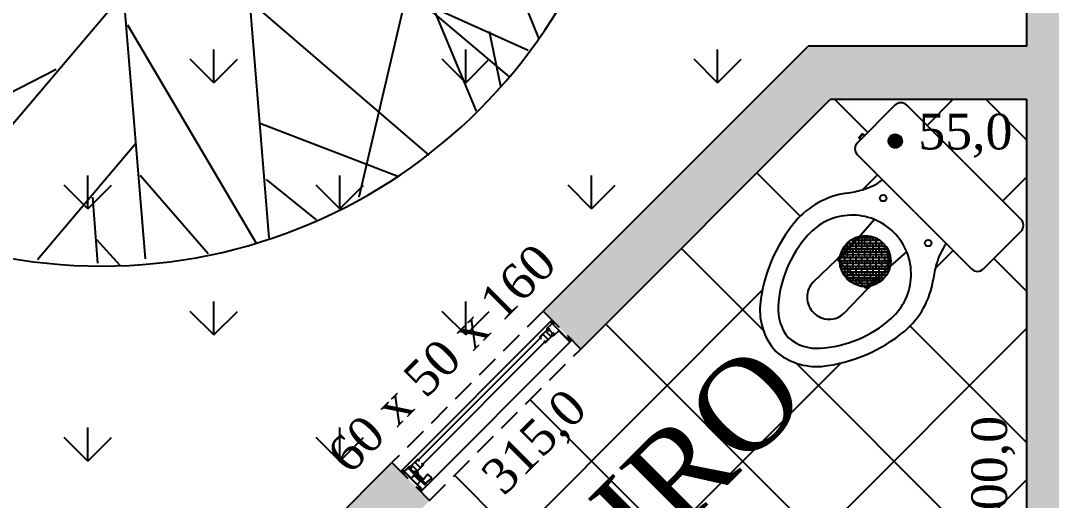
# Model space of a CAD drawing. Header units: millimetres. Extents: x 5728 to 12128, y -948 to 8052.
# Drawn here: x 6415.8 to 6705.2, y 5928.7 to 6063.2 of the extents above; entities that cross this region are included whole.
import ezdxf
from ezdxf.enums import TextEntityAlignment as Align

# ---------------------------------------------------------------- set-up
doc = ezdxf.new("R2010")
doc.units = ezdxf.units.MM
doc.header["$MEASUREMENT"] = 0
doc.linetypes.add('DASHED', pattern=[19.049999999999997, 12.7, -6.35])
for name, color, linetype in [('001 - 0.150 Color', 1, 'Continuous'), ('003 - 0.250 Color', 3, 'Continuous'), ('004 - 0.150 Color', 4, 'Continuous'), ('005 - 0.350 Color', 5, 'Continuous'), ('007 - 0.200', 7, 'Continuous'), ('084 - 0.250 Color', 84, 'Continuous'), ('253 - 0.150 Color', 253, 'Continuous')]:
    doc.layers.add(name, color=color, linetype=linetype)
doc.styles.add('style4', font='romantic.ttf')

# ---------------------------------------------------------------- blocks, each defined once
blk = doc.blocks.new('Árvore Est')
at = {"layer": '084 - 0.250 Color'}
for p, q in [((7725.179079017448, -1584.410950947034), (7732.026778545448, -1567.698569566016)), ((7731.436558465996, -1598.877389028426), (7758.063688890498, -1567.366130104366)), ((7745.763141979011, -1567.502570532427), (7785.454302511315, -1611.637268615106)), ((7714.205833461971, -1569.956956231753), (7712.063272806044, -1641.008827750634)), ((7718.0989492285, -1569.630623287104), (7762.915990120177, -1669.471333452549)), ((7745.203077792255, -1630.703523917114), (7768.528025509992, -1568.337909877087)), ((7786.192929658951, -1572.661861856487), (7798.965061201291, -1692.285108249828)), ((7798.904576199187, -1576.658522969058), (7691.957887203082, -1856.947312815818)), ((7700.907707311751, -1573.942135143069), (7694.761362951015, -1602.398107456645)), ((7800.062390929713, -1590.637183359058), (7795.440506940357, -1575.588301884408)), ((7806.101347477065, -1852.335320114148), (7684.761472415353, -1581.269581371647)), ((7789.906615781008, -1603.672694612154), (7807.165374693402, -1580.664085412476)), ((7819.773149242536, -1650.097470091442), (7811.277692096161, -1582.233176814834)), ((7675.415932954375, -1592.60097133197), (7677.601822798023, -1583.167962157201)), ((7672.501809623157, -1586.657364638847), (7680.211765494168, -1603.489794067388)), ((7658.215987700852, -1595.701037434153), (7698.104485493567, -1610.920849722393)), ((7633.16191589157, -1618.150454949461), (7715.406628923373, -1649.531659138888)), ((7688.475883386948, -1639.859921524786), (7615.501036088156, -1642.212953511921))]:
    blk.add_line(p, q, dxfattribs=at)
blk.add_circle((7745.431409946205, -1716.802450742897), 150, dxfattribs=at)

msp = doc.modelspace()

# ---------------------------------------------------------------- hatches: boundary and pattern name
at = {"layer": '003 - 0.250 Color', "ltscale": 2.5}
h = msp.add_hatch(dxfattribs=at)
h.set_pattern_fill('GRASS', color=256, scale=50, style=0)
h.set_pattern_definition([(90, (0, 0), (-35.35533905, 35.35533905), [9.375, -61.33567814999999]), (45, (0, 0), (-35.35533905932737, 35.35533905932738), [9.375, -40.625]), (135, (0, 0), (-35.35533905932738, -35.35533905932737), [9.375, -40.625])])
h.paths.add_polyline_path([(7193.982162624105, 6626.809037148515), (6098.233044741823, 6089.805306901912), (6098.233044741824, 5196.126246589469), (6298.233046874955, 5196.126246589469), (6298.233046874955, 5266.126246589471), (6298.233046874956, 5416.12624658947), (6298.233046874954, 5541.126246589471), (6298.233046874956, 5691.12624658947), (6298.233046874955, 5761.12624658947), (6403.233045157157, 5761.126246589469), (6403.233045157156, 5822.50449125222), (6520.043923684679, 5939.315369779742), (6562.470330555871, 5981.741776650937), (6636.854802212205, 6056.126248307268), (6698.233046874955, 6056.126248307266), (6698.233046874953, 6161.126246589469), (6768.233046874955, 6161.126246589469), (6918.233046874954, 6161.126246589468), (7043.233046874955, 6161.12624658947), (7193.233046874954, 6161.126246589468), (7263.233046874954, 6161.12624658947), (7263.233046874954, 5846.126246589471), (7363.233046874952, 5846.126246589468), (7363.233046874953, 5788.62624658947), (7363.233046874952, 5688.62624658947), (7363.233046874951, 5571.126246589472), (7363.233046874952, 5421.126246589472), (7363.233046874952, 5346.126246589472), (7113.233046874956, 5346.126246589469), (7113.233046874956, 5289.876246589469), (7788.080059374907, 5289.87624658947), (7788.080059374909, 5414.560016082183), (7392.014794874373, 6222.726030126407)])
h.paths.add_polyline_path([(7365.01774741255, 5543.593183501287), (7365.01774741255, 5442.247029655133), (7380.594670489472, 5442.247029655133), (7380.594670489472, 5543.593183501287)], flags=24)
h.paths.add_polyline_path([(7365.058427885922, 5787.942822007545), (7365.058427885922, 5686.678029108137), (7380.391268122609, 5686.678029108137), (7380.391268122609, 5787.942822007545)], flags=24)
h.paths.add_polyline_path([(6508.695811607099, 5932.669236513038), (6569.898204753882, 5993.87162965982), (6558.883656816168, 6004.886177597535), (6497.681263669385, 5943.683784450752)], flags=24)
h.paths.add_polyline_path([(6802.812980053925, 6162.763018132982), (6896.82185579357, 6162.763018132982), (6896.82185579357, 6178.517456002804), (6802.812980053925, 6178.517456002804)], flags=24)
h.paths.add_polyline_path([(7077.812980053925, 6162.763018132982), (7171.82185579357, 6162.763018132982), (7171.82185579357, 6178.517456002804), (7077.812980053925, 6178.517456002804)], flags=24)
h.paths.add_polyline_path([(6296.596275331441, 5575.706179768441), (6296.596275331441, 5669.715055508085), (6280.841837461619, 5669.715055508085), (6280.841837461619, 5575.706179768441)], flags=24)
h.paths.add_polyline_path([(6296.596275331441, 5300.706179768441), (6296.596275331441, 5394.715055508085), (6280.841837461619, 5394.715055508085), (6280.841837461619, 5300.706179768441)], flags=24)
at = {"layer": '005 - 0.350 Color', "ltscale": 2.5}
for points in [[(6713.233046874954, 6146.126246589467), (6768.233046874953, 6146.126246589467), (6768.233046874953, 6161.126246589468), (6698.233046874953, 6161.126246589469), (6698.233046874954, 6056.126248307266), (6636.854802212203, 6056.126248307267), (6562.470330555872, 5981.741776650936), (6569.732103208648, 5974.48000399816, -0.003026303424695639), (6569.732531188663, 5974.479576018145), (6573.07693227367, 5971.135174933138), (6643.0680056478, 6041.126248307269), (6698.233046874956, 6041.126248307268), (6698.233046874956, 5841.732848307266), (6694.556091612784, 5838.055893045096), (6705.162693330582, 5827.449291327298), (6708.839648592753, 5831.126246589468), (6878.433046874957, 5831.126246589468), (6878.433046874958, 5846.126246589469), (6713.233046874957, 5846.126246589469)], [(6530.650525402478, 5928.708768061945), (6527.306124317452, 5932.053169146971, -0.00302630276548991), (6527.305696337529, 5932.053597126893), (6520.04392368468, 5939.315369779743), (6403.233045157157, 5822.504491252221), (6403.233045157157, 5761.126246589468), (6298.233046874955, 5761.12624658947), (6298.233046874954, 5691.12624658947), (6313.233046874956, 5691.12624658947), (6313.233046874957, 5746.126246589471), (6613.233046874954, 5746.126246589468), (6613.233046874953, 5580.926246589467), (6628.233046874956, 5580.926246589468), (6628.233046874957, 5750.51964487167), (6648.876993548134, 5771.163591544847), (6638.270391830336, 5781.770193262647), (6617.626445157157, 5761.126246589468), (6418.233045157156, 5761.126246589469), (6418.233045157156, 5816.291287816622)]]:
    msp.add_hatch(color=256, dxfattribs=at).paths.add_polyline_path(points)
at = {"layer": '253 - 0.150 Color', "ltscale": 2.5}
h = msp.add_hatch(dxfattribs=at)
h.set_pattern_fill('NET', color=256, scale=240, angle=45, style=0)
h.set_pattern_definition([(45, (0, 0), (-21.21320343559642, 21.21320343559643), []), (135, (0, 0), (-21.21320343559643, -21.21320343559642), [])])
h.paths.add_polyline_path([(6468.024470136443, 5866.08271279591), (6418.233045157157, 5816.291287816624), (6418.233045157156, 5761.126246589471), (6467.233045157156, 5761.126246589471), (6467.233045157158, 5791.19321221581, -0.9223222891117957), (6468.024470136443, 5806.123345792543)])
h.paths.add_polyline_path([(6518.233045157157, 5841.208767203046), (6520.733045157156, 5841.208767203046), (6520.733045157157, 5918.791287816623), (6468.024470136443, 5866.08271279591), (6468.024470136443, 5806.123345792543, -0.948395401949325), (6469.233045157158, 5791.19321221581), (6469.233045157156, 5761.126246589471), (6518.233045157157, 5761.126246589471)])
h.paths.add_polyline_path([(6575.223113697633, 5922.569515324682), (6575.223113697633, 5973.2813563571), (6573.076932273671, 5971.135174933139), (6530.650525402479, 5928.708768061946), (6523.233045157156, 5921.291287816623), (6523.233045157155, 5872.4615889606)], flags=16)
edge = h.paths.add_edge_path()
edge.add_line((6575.223113697632, 5922.569515324682), (6523.233045157156, 5872.461588960603))
edge.add_line((6523.233045157156, 5872.461588960603), (6523.233045157155, 5761.126246589468))
edge.add_line((6523.233045157155, 5761.126246589468), (6575.223113697633, 5761.126246589467))
edge.add_line((6575.223113697633, 5761.126246589467), (6575.223113697634, 5763.126246589467))
edge.add_line((6575.223113697634, 5763.126246589467), (6555.47683412178, 5763.126246589467))
edge.add_arc((6602.19466722951, 5799.580976523711), 59.25793841216775, 184.2267622131298, 217.9655296277023, ccw=False)
edge.add_spline(control_points=[(6543.112611625987, 5795.300764520141), (6543.112500233007, 5795.946199975852), (6543.152082408132, 5796.59162943945), (6543.479215358511, 5799.233886745172), (6544.11397106144, 5801.197387074083), (6546.064060222327, 5804.884962967993), (6547.376912281888, 5806.610183139578), (6551.050581717082, 5810.224530768051), (6553.611707384583, 5811.996175422474), (6559.389237393269, 5814.852189526388), (6562.60625242003, 5815.936417960087), (6568.979960795324, 5817.254635912251), (6572.101006074507, 5817.571036190816), (6575.223113697633, 5817.575663133771)], knot_values=[7.856025030111592, 7.856025030111592, 7.856025030111592, 7.856025030111592, 7.9383797233541, 7.9383797233541, 8.19497346501824, 8.19497346501824, 8.451567206682379, 8.451567206682379, 8.788787026692594, 8.788787026692594, 9.12600684670281, 9.12600684670281, 9.424780570387439, 9.424780570387439, 9.424780570387439, 9.424780570387439], degree=3, periodic=0)
edge.add_line((6575.223113697633, 5817.575663133771), (6575.223113697632, 5922.569515324682))
edge = h.paths.add_edge_path()
edge.add_line((6687.161979063091, 5904.6617804954), (6691.161979063091, 5904.661780495405))
edge.add_line((6691.161979063091, 5904.661780495405), (6691.161979063091, 5836.075994057782))
edge.add_line((6691.161979063091, 5836.075994057782), (6693.990406187833, 5838.904421182522))
edge.add_arc((6694.697512969021, 5838.197314401335), 1.000000000000169, 44.999999999852605, 135.0000000000368, ccw=False)
edge.add_line((6695.404619750209, 5838.90442118252), (6698.233046874956, 5841.732848307266))
edge.add_line((6698.233046874956, 5841.732848307266), (6698.233046874953, 6041.126248307267))
edge.add_line((6698.233046874953, 6041.126248307267), (6680.295330915984, 6023.837912753103))
edge.add_line((6680.295330915984, 6023.837912753103), (6680.617384479953, 6023.515859189131))
edge.add_line((6680.617384479953, 6023.515859189131), (6696.611463876315, 6007.521779792771))
edge.add_arc((6694.927876571433, 6005.838192487894), 2.380951999999668, -44.99999999998448, 44.99999999990712, ccw=False)
edge.add_line((6696.611463876313, 6004.154605183015), (6686.089043220819, 5993.632184527518))
edge.add_arc((6684.405455915939, 5995.315771832396), 2.380951999999668, 224.9999999999845, 315.00000000001546, ccw=False)
edge.add_line((6682.721868611059, 5993.632184527517), (6675.661263105647, 6000.692790032929))
edge.add_arc((6689.402675587692, 5990.600186097667), 17.04954753639509, 143.7039732795137, 165.0000612887897)
edge.add_arc((6699.451481155701, 5986.900759685974), 27.73048934658745, 162.9901778567101, 171.7284833846584)
edge.add_arc((6648.807809607697, 5993.983158390394), 23.40690210062312, 310.5446015573018, 352.40676650430345, ccw=False)
edge.add_arc((6635.758300071428, 6010.30768044966), 44.30006588775458, 276.3829610435384, 309.6453401288749, ccw=False)
edge.add_arc((6639.330489694295, 5983.976277589876), 17.7456868049463, 228.992427903345, 274.37204541469407, ccw=False)
edge.add_arc((6641.077802880697, 5982.228964403474), 17.74568680494627, 215.0482160935377, 221.0075720966238, ccw=False)
edge.add_line((6626.549957918684, 5972.038227386999), (6575.223113697633, 5922.569515324682))
edge.add_line((6575.223113697633, 5922.569515324682), (6575.223113697634, 5817.575663133771))
edge.add_spline(control_points=[(6575.223113697633, 5817.575663133771), (6575.624865394327, 5817.576258527141), (6576.02663468179, 5817.5716914371), (6579.949970828984, 5817.476436004255), (6583.451268510004, 5816.9923684102), (6590.055157492749, 5815.266391271685), (6593.157059638802, 5814.025109470695), (6597.796015194838, 5811.362366364947), (6599.521626308784, 5810.113943243368), (6602.530193785257, 5807.341998842606), (6603.813313886625, 5805.817815886299), (6605.841506383314, 5802.554365354978), (6606.585463955233, 5800.814066457416), (6607.31233593229, 5797.796242218616), (6607.462158841045, 5796.548629232074), (6607.462158841044, 5795.300789642518)], knot_values=[6.283185307179586, 6.283185307179586, 6.283185307179586, 6.283185307179586, 6.321631403505172, 6.321631403505172, 6.658851223515388, 6.658851223515388, 6.996071043525603, 6.996071043525603, 7.229651044814655, 7.229651044814655, 7.463231046103706, 7.463231046103706, 7.696811047392757, 7.696811047392757, 7.85602503011159, 7.85602503011159, 7.85602503011159, 7.85602503011159], degree=3, periodic=0)
edge.add_arc((6548.359001014052, 5799.580976523711), 59.25793841216765, 322.0344703722977, 355.8579324304304, ccw=False)
edge.add_line((6595.076834121782, 5763.126246589467), (6575.223113697634, 5763.126246589467))
edge.add_line((6575.223113697634, 5763.126246589467), (6575.223113697635, 5761.126246589469))
edge.add_line((6575.223113697635, 5761.126246589469), (6617.626445157156, 5761.126246589467))
edge.add_line((6617.626445157156, 5761.126246589467), (6637.421863692912, 5780.921665125223))
edge.add_arc((6638.128970474096, 5781.628771906412), 1.000000000000169, 134.9999999999263, 225.0000000002211, ccw=False)
edge.add_line((6637.42186369291, 5782.3358786876), (6640.250290817658, 5785.164305812343))
edge.add_arc((6640.957397598845, 5784.457199031156), 1.000000000000169, 47.198692431818415, 135, ccw=False)
edge.add_arc((6689.825547446408, 5835.237560559606), 69.47529712225858, 92.19716421933202, 226.0835236271901, ccw=False)
h.paths.add_polyline_path([(6626.549957918684, 5972.038227386998, -0.1737199037358015), (6623.383754875617, 5983.581763491732, -0.1461622068702952), (6633.297774648287, 6006.921701925422, -0.1847170362421371), (6647.991711344514, 6014.907934863175, 0.03814653756957497), (6652.114441385027, 6015.83254728467, 0.0931900827835879), (6657.794315323752, 6018.559737814825), (6650.733709818338, 6025.620343320239, -0.4142135623729368), (6650.733709818339, 6028.987517929997), (6651.588548544069, 6029.842356655729), (6651.015167741602, 6030.415737458199), (6652.149889067432, 6031.550458784029), (6652.723269869901, 6030.977077981558), (6661.256130473836, 6039.509938585493, -0.4142135623727786), (6664.623305083594, 6039.509938585491), (6680.295330915983, 6023.8379127531), (6698.233046874955, 6041.126248307267), (6643.068005647801, 6041.126248307269), (6575.223113697633, 5973.281356357102), (6575.223113697634, 5922.569515324683)], flags=16)
h.paths.add_polyline_path([(6437.421654624616, 5783.330489000056), (6437.421654624616, 5815.364512668695), (6418.982305512191, 5815.364512668695), (6418.982305512191, 5783.330489000056)], flags=24)
h.paths.add_polyline_path([(6419.200500778459, 5761.797134163433), (6458.549613204495, 5761.797134163433), (6458.549613204495, 5779.992400435623), (6419.200500778459, 5779.992400435623)], flags=24)
h.paths.add_polyline_path([(6501.637916214689, 5810.581898017786), (6645.752763519388, 5954.696745322486), (6618.687100851929, 5981.762407989945), (6474.572253547229, 5837.647560685245)], flags=9)
h.paths.add_polyline_path([(6552.894794611544, 5923.831358394158), (6580.776349718833, 5951.712913501449), (6567.737760920771, 5964.751502299512), (6539.856205813479, 5936.869947192223)], flags=25)
h.paths.add_polyline_path([(6553.988187318724, 5786.438745590503), (6658.0353937161, 5890.485951987879), (6632.334781861435, 5916.186563842544), (6528.287575464059, 5812.139357445169)], flags=9)
h.paths.add_polyline_path([(6634.648925476742, 5900.189099840281), (6645.605942537289, 5911.146116900828), (6632.34769039004, 5924.404369048076), (6621.390673329494, 5913.447351987529)], flags=25)
h.paths.add_polyline_path([(6697.562159300944, 5915.382067117263), (6697.562159300944, 5954.731179543298), (6679.366893028753, 5954.731179543298), (6679.366893028753, 5915.382067117263)], flags=24)
h.paths.add_polyline_path([(6665.272248058387, 6021.937638839801), (6697.306271727026, 6021.937638839801), (6697.306271727026, 6040.376987952227), (6665.272248058387, 6040.376987952227)], flags=24)

# ---------------------------------------------------------------- linework, layer by layer
at = {"layer": '001 - 0.150 Color'}
for p, q in [((6661.256130473836, 6039.509938585494), (6650.733709818338, 6028.987517929995)), ((6661.256130473836, 6039.509938585494), (6661.256130473836, 6039.509938585494)), ((6661.256130473836, 6039.509938585494), (6661.256130473836, 6039.509938585494)), ((6680.617384479953, 6023.515859189131), (6664.623305083592, 6039.509938585493)), ((6652.318247797917, 6031.382100053544), (6651.183526472086, 6030.247378727713)), ((6651.981530336948, 6031.382100053544), (6651.183526472083, 6030.58409618868)), ((6651.588548544072, 6029.842356655727), (6651.183526472086, 6030.247378727713)), ((6652.723269869902, 6030.977077981559), (6652.318247797917, 6031.382100053544)), ((6659.43008158988, 6029.463152651675), (6663.239306751946, 6029.463152651675)), ((6659.434037487606, 6029.611962151676), (6663.235350854218, 6029.611962151673)), ((6659.449712994037, 6029.760771651676), (6663.21967534779, 6029.760771651674)), ((6659.477404825663, 6029.909581151675), (6663.191983516163, 6029.909581151675)), ((6659.517662291118, 6030.058390651675), (6663.151726050709, 6030.058390651674)), ((6659.560304254741, 6028.794405584895), (6659.56030425474, 6030.179551321684)), ((6659.57134580549, 6030.207200151673), (6663.098042536335, 6030.207200151674)), ((6659.639730593462, 6030.356009651676), (6663.029657748367, 6030.356009651673)), ((6659.70911375474, 6028.494202011583), (6659.709113754739, 6030.479754894995)), ((6659.72468887112, 6030.504819151673), (6662.94469947071, 6030.504819151673)), ((6659.829023533865, 6030.653628651674), (6662.84036480796, 6030.653628651674)), ((6659.857923254739, 6028.283955422006), (6659.857923254741, 6030.690001484573)), ((6659.957130185256, 6030.802438151673), (6662.712258156571, 6030.802438151673)), ((6660.006732754739, 6028.1214619833), (6660.006732754739, 6030.852494923278)), ((6660.116485458369, 6030.951247651674), (6662.552902883458, 6030.951247651672)), ((6660.155542254739, 6027.991078218901), (6660.155542254739, 6030.982878687677)), ((6660.304351754738, 6027.884944977329), (6660.304351754739, 6031.089011929248)), ((6660.321731256747, 6031.100057151672), (6662.347657085077, 6031.100057151675)), ((6660.453161254738, 6027.798483125975), (6660.45316125474, 6031.175473780605)), ((6661.334694170911, 6029.48697845329), (6660.49290051847, 6030.328772105729)), ((6660.601970754738, 6027.728788148444), (6660.601970754738, 6031.245168758132)), ((6660.610907787337, 6031.248866651675), (6662.05848055449, 6031.248866651675)), ((6660.750780254738, 6027.673925422857), (6660.750780254736, 6031.30003148372)), ((6660.899589754738, 6027.632578038145), (6660.899589754739, 6031.341378868432)), ((6661.04839925474, 6027.60385552219), (6661.048399254739, 6031.370101384386)), ((6661.19720875474, 6027.58718517164), (6661.197208754737, 6031.386771734938)), ((6661.346018254741, 6027.582250515293), (6661.346018254741, 6031.391706391285)), ((6661.494827754738, 6027.588960016078), (6661.49482775474, 6031.384996890499)), ((6661.64363725474, 6027.607438370286), (6661.64363725474, 6031.366518536292)), ((6661.792446754738, 6027.638038398918), (6661.792446754738, 6031.33591850766)), ((6661.941256254739, 6027.681376284722), (6661.94125625474, 6031.292580621855)), ((6662.090065754737, 6027.738398880319), (6662.090065754737, 6031.235558026259)), ((6662.23887525474, 6027.810501993476), (6662.238875254739, 6031.163454913104)), ((6662.387684754738, 6027.899739472216), (6662.387684754739, 6031.074217434361)), ((6662.536494254739, 6028.009212128332), (6662.536494254739, 6030.964744778246)), ((6662.685303754739, 6028.143858762145), (6662.685303754739, 6030.830098144433)), ((6662.83411325474, 6028.312304386276), (6662.834113254738, 6030.661652520304)), ((6662.98292275474, 6028.532274683464), (6662.98292275474, 6030.441682223114)), ((6663.131732254738, 6028.855495375176), (6663.13173225474, 6030.118461531397)), ((6659.437771978177, 6029.314343151675), (6663.231616363652, 6029.314343151674)), ((6659.457251763762, 6029.165533651674), (6663.212136578064, 6029.165533651674)), ((6659.488894169703, 6029.016724151675), (6663.180494172125, 6029.016724151674)), ((6659.533340024116, 6028.867914651674), (6663.136048317713, 6028.867914651674)), ((6659.59156843095, 6028.719105151675), (6663.077819910879, 6028.719105151675)), ((6659.665020731622, 6028.570295651677), (6663.004367610208, 6028.570295651674)), ((6659.755820234255, 6028.421486151675), (6662.913568107571, 6028.421486151674)), ((6659.867183391652, 6028.272676651674), (6662.802204950178, 6028.272676651676)), ((6660.00426404044, 6028.123867151673), (6662.665124301385, 6028.123867151674)), ((6660.176155331554, 6027.975057651674), (6662.493233010273, 6027.975057651675)), ((6660.401907154519, 6027.826248151673), (6662.267481187309, 6027.826248151676)), ((6660.739982090127, 6027.677438651675), (6661.9294062517, 6027.677438651674)), ((6666.727789214699, 6009.626263923878), (6650.733709818338, 6025.620343320239)), ((6680.617384479953, 6023.515859189131), (6696.611463876315, 6007.52177979277)), ((6666.727789214699, 6009.626263923878), (6682.721868611061, 5993.632184527516)), ((6645.297500486739, 5995.865817261452), (6655.509533742078, 6007.524641502045)), ((6696.611463876315, 6004.154605183016), (6686.089043220817, 5993.632184527516)), ((6647.836856844484, 6000.836686296146), (6657.996658448556, 6000.836686296145)), ((6647.944424142564, 6000.033114996145), (6647.944424142564, 6000.943223322932)), ((6648.782816091209, 6001.640257596145), (6657.050699201829, 6001.640257596145)), ((6649.551566742564, 6000.033114996145), (6649.551566742566, 6002.042043246148)), ((6650.255536171607, 6002.443828896143), (6655.57797912143, 6002.443828896144)), ((6650.355138042566, 6001.640257596144), (6650.355138042565, 6002.482952868677)), ((6651.158709342565, 6000.033114996145), (6651.158709342564, 6002.042043246145)), ((6651.962280642565, 6001.640257596145), (6651.962280642565, 6002.894029250897)), ((6651.962280642567, 5998.425972396143), (6651.962280642567, 6002.894029250898)), ((6652.765851942564, 6000.033114996143), (6652.765851942564, 6002.042043246145)), ((6653.569423242566, 6001.640257596145), (6653.569423242566, 6002.928207784752)), ((6654.372994542564, 6000.033114996145), (6654.372994542565, 6002.042043246145)), ((6655.176565842565, 6001.640257596147), (6655.176565842564, 6002.591194187914)), ((6655.980137142563, 6000.033114996146), (6655.980137142564, 6002.042043246144)), ((6656.783708442566, 6001.640257596147), (6656.783708442566, 6001.820820035145)), ((6657.587279742565, 6000.033114996145), (6657.587279742565, 6001.219546852923)), ((6644.923453257311, 5996.239864490881), (6648.139111878443, 5999.911101916793)), ((6646.006292178976, 5997.622401096146), (6659.827223114062, 5997.622401096144)), ((6646.268116561623, 5998.425972396144), (6659.565398731415, 5998.425972396145)), ((6646.268116561623, 5998.425972396144), (6659.565398731415, 5998.425972396145)), ((6646.337281542567, 5996.818829796147), (6646.337281542564, 5998.595679447814)), ((6646.642774071067, 5999.229543696144), (6659.190741221973, 5999.229543696144)), ((6647.140852842565, 5998.425972396145), (6647.140852842565, 6000.017531194456)), ((6647.152223158292, 6000.033114996143), (6658.681292134746, 6000.033114996143)), ((6647.944424142565, 5996.818829796145), (6647.944424142565, 5998.827758046146)), ((6648.747995442565, 5998.425972396145), (6648.747995442565, 6000.434900646144)), ((6649.551566742566, 5996.818829796145), (6649.551566742566, 5998.827758046146)), ((6650.355138042565, 5998.425972396144), (6650.355138042566, 6000.434900646144)), ((6651.158709342564, 5996.818829796145), (6651.158709342566, 5998.827758046146)), ((6651.962280642565, 5998.425972396144), (6651.962280642567, 6000.434900646144)), ((6652.765851942564, 5996.818829796145), (6652.765851942564, 5998.827758046144)), ((6652.967342552253, 5988.195975195938), (6664.584013208588, 5998.371085876972)), ((6653.569423242565, 5998.425972396145), (6653.569423242565, 6000.434900646144)), ((6654.372994542565, 5996.818829796145), (6654.372994542568, 5998.827758046146)), ((6655.176565842565, 5998.425972396145), (6655.176565842564, 6000.434900646146)), ((6655.980137142564, 5996.818829796143), (6655.980137142566, 5998.827758046144)), ((6656.783708442566, 5998.425972396145), (6656.783708442563, 6000.434900646144)), ((6657.587279742564, 5996.818829796145), (6657.587279742565, 5998.827758046144)), ((6658.390851042566, 5998.425972396145), (6658.390851042564, 6000.403771701276)), ((6659.194422342563, 5996.818829796145), (6659.194422342565, 5998.827758046145)), ((6659.402755642565, 5992.82320598051), (6659.402755642565, 5998.807258730889)), ((6644.923453257311, 5996.239864490881), (6638.339598021129, 5989.886674016116)), ((6645.297500486739, 5995.865817261452), (6649.132421519507, 5992.030896228685)), ((6645.776702928403, 5996.015258496147), (6660.056812364634, 5996.015258496142)), ((6645.799445999914, 5995.211687196144), (6660.034069293126, 5995.211687196143)), ((6645.844757645665, 5996.818829796146), (6659.988757647373, 5996.818829796146)), ((6646.337281542567, 5993.604544596146), (6646.337281542565, 5995.613472846146)), ((6647.140852842565, 5995.211687196144), (6647.140852842564, 5997.220615446145)), ((6647.944424142566, 5993.604544596147), (6647.944424142565, 5995.613472846146)), ((6648.747995442565, 5995.211687196144), (6648.747995442565, 5997.220615446144)), ((6649.551566742563, 5993.604544596146), (6649.551566742566, 5995.613472846146)), ((6650.355138042566, 5995.211687196144), (6650.355138042565, 5997.220615446145)), ((6651.158709342564, 5993.604544596144), (6651.158709342566, 5995.613472846146)), ((6651.962280642564, 5995.211687196144), (6651.962280642565, 5997.220615446145)), ((6652.765851942564, 5993.604544596144), (6652.765851942567, 5995.613472846146)), ((6653.569423242565, 5995.211687196144), (6653.569423242565, 5997.220615446146)), ((6654.372994542564, 5993.604544596145), (6654.372994542568, 5995.613472846146)), ((6655.176565842565, 5995.211687196144), (6655.176565842565, 5997.220615446146)), ((6655.980137142566, 5993.604544596144), (6655.980137142566, 5995.613472846143)), ((6656.783708442566, 5995.211687196144), (6656.783708442565, 5997.220615446145)), ((6657.587279742565, 5993.604544596145), (6657.587279742565, 5995.613472846143)), ((6658.390851042566, 5995.211687196144), (6658.390851042564, 5997.220615446144)), ((6659.194422342563, 5993.604544596144), (6659.194422342563, 5995.613472846143)), ((6659.997993642566, 5995.211687196144), (6659.997993642565, 5996.751442055951)), ((6645.913871448399, 5994.408115896145), (6659.919643844637, 5994.408115896146)), ((6646.124611338887, 5993.604544596146), (6659.708903954153, 5993.604544596144)), ((6646.441061996131, 5992.800973296144), (6659.392453296906, 5992.800973296145)), ((6646.879824386971, 5991.997401996145), (6658.953690906063, 5991.997401996145)), ((6647.140852842565, 5991.997401996146), (6647.140852842564, 5994.006330246144)), ((6647.944424142566, 5990.687241388468), (6647.944424142565, 5992.399187646145)), ((6648.747995442565, 5991.997401996146), (6648.747995442563, 5994.006330246145)), ((6652.967342552253, 5988.195975195938), (6649.132421519507, 5992.030896228685)), ((6649.551566742567, 5990.390259396147), (6649.551566742566, 5992.399187646145)), ((6650.355138042565, 5991.997401996145), (6650.355138042565, 5994.006330246144)), ((6651.158709342566, 5990.390259396147), (6651.158709342566, 5992.399187646145)), ((6651.962280642567, 5991.997401996146), (6651.962280642564, 5994.006330246145)), ((6652.765851942564, 5990.390259396143), (6652.765851942567, 5992.399187646145)), ((6653.569423242567, 5991.997401996146), (6653.569423242565, 5994.006330246145)), ((6654.372994542568, 5990.390259396147), (6654.372994542568, 5992.399187646145)), ((6655.176565842565, 5991.997401996143), (6655.176565842565, 5994.006330246145)), ((6655.980137142564, 5990.390259396144), (6655.980137142566, 5992.399187646142)), ((6656.783708442566, 5991.997401996143), (6656.783708442566, 5994.006330246145)), ((6657.587279742565, 5990.410917858476), (6657.587279742567, 5992.399187646146)), ((6658.390851042564, 5991.997401996145), (6658.390851042566, 5994.006330246145)), ((6647.470379167603, 5991.193830696147), (6658.363136125437, 5991.193830696145)), ((6647.654243793331, 5990.985497396146), (6658.179271499709, 5990.985497396143)), ((6648.2702471039, 5990.390259396146), (6657.563268189137, 5990.390259396146)), ((6648.747995442567, 5990.015076019751), (6648.747995442563, 5990.792045046144)), ((6649.420241059785, 5989.586688096145), (6656.413274233254, 5989.586688096144)), ((6650.355138042566, 5989.147511842721), (6650.355138042565, 5990.792045046142)), ((6651.158709342565, 5988.892107483541), (6651.158709342565, 5989.184902446145)), ((6651.962280642567, 5988.783116796145), (6651.962280642565, 5990.792045046142)), ((6652.765851942567, 5988.673970611228), (6652.765851942566, 5989.184902446145)), ((6653.341389781703, 5987.821927966489), (6657.012627207615, 5991.037586587624)), ((6653.569423242567, 5988.783116796145), (6653.569423242565, 5990.792045046144)), ((6654.372994542566, 5988.822395596762), (6654.372994542566, 5989.184902446145)), ((6655.176565842565, 5989.039270523484), (6655.176565842565, 5990.792045046144)), ((6656.783708442566, 5989.809644676255), (6656.783708442566, 5990.792045046144)), ((6653.341389781703, 5987.821927966489), (6646.988199306938, 5981.238072730307)), ((6651.663863959238, 5988.783116796145), (6654.169651333799, 5988.783116796145)), ((6526.616481215809, 5935.705589661788), (6526.436168986605, 5935.525277432584)), ((6528.030694778182, 5934.291376099414), (6527.850382548979, 5934.11106387021))]:
    msp.add_line(p, q, dxfattribs=at)
at = {"layer": '001 - 0.150 Color', "linetype": 'Continuous'}
for points in [[(6564.945204290025, 5979.266902916784), (6522.518797418832, 5936.840496045591)], [(6569.732103208732, 5974.480003998076), (6570.602058539521, 5973.610048667296)], [(6570.602058539521, 5973.610048667296), (6528.175651668319, 5931.183641796094)], [(6527.199844310288, 5933.177682919046), (6527.991803905216, 5933.969642513974), (6526.294747630368, 5935.666698788822), (6525.50278803544, 5934.874739193893)], [(6527.305696337539, 5932.053597126884), (6528.175651668319, 5931.183641796094)]]:
    msp.add_lwpolyline(points, dxfattribs=at)
for points in [[(6570.602058539521, 5973.610048667296), (6570.128296996122, 5973.136287123896, -0.4141838495726747), (6570.057595676895, 5973.13628353768), (6570.001017775508, 5973.19285566639), (6570.02690495477, 5973.289453523769), (6570.097615632888, 5973.289453523768), (6570.382864796242, 5973.574689742014, 0.4105367156049831), (6570.383307985689, 5973.64495145801), (6570.100022083623, 5973.928243132465, 0.414189824223626), (6570.029302046755, 5973.928246718823), (6569.744062242295, 5973.643006914362), (6569.744062242295, 5973.572296236243), (6569.647464384915, 5973.546409056983), (6566.910961141723, 5976.282912300175), (6565.638168935587, 5975.010120094042, -0.4142135623726356), (6565.567458257468, 5975.010120094042), (6565.517960782787, 5975.059617568723), (6565.588668574507, 5975.130325360447), (6565.545190866475, 5975.173808841392, -0.4141041511523644), (6565.545181507464, 5975.244523105608), (6565.580536846524, 5975.279878444669), (6565.659379252626, 5975.201036038566), (6565.730089930746, 5975.271746716685), (6565.353202016373, 5975.648634631058), (6565.282491338254, 5975.577923952938), (6565.361333744356, 5975.499081546836), (6565.325987764188, 5975.46372262156, -0.4143208159821176), (6565.255277086068, 5975.463722621559), (6564.118943543595, 5976.600056164031, -0.4143208159821176), (6564.118943543596, 5976.670766842151), (6564.154302468873, 5976.706112822319), (6564.233144874976, 5976.627270416217), (6564.303855553094, 5976.697981094336), (6563.926967638721, 5977.074869008708), (6563.856256960603, 5977.00415833059), (6563.935099366705, 5976.925315924487), (6563.899744027644, 5976.889960585428, -0.4141041511523644), (6563.829029763428, 5976.889969944437), (6563.785546282484, 5976.933447652471), (6563.71483849076, 5976.86273986075), (6563.665341016079, 5976.912237335431, -0.414213562373095), (6563.665341016078, 5976.98294801355), (6564.938133222213, 5978.255740219685), (6564.881564679718, 5978.31230876218), (6564.907451858979, 5978.408906619559), (6564.978162537097, 5978.408906619559), (6565.263402341559, 5978.69414642402, 0.4178856378754813), (6565.262956864287, 5978.765302579412), (6564.980114353993, 5979.048145089721, 0.4179305591681837), (6564.909848950965, 5979.047699814613), (6564.624778852131, 5978.762629715779), (6564.6247859232, 5978.691572555338), (6564.52818806582, 5978.665685376078), (6564.47145058171, 5978.722424072384, -0.4141424047182974), (6564.47144274663, 5978.793141373389), (6564.945204290025, 5979.266902916784)], [(6564.945204290025, 5979.266902916784), (6565.814952701951, 5978.397154504857, -0.414213562373095), (6565.814952701952, 5978.326443826739), (6565.793739498515, 5978.305230623301, -0.414213562373095), (6565.723028820396, 5978.305230623302), (6565.425421718332, 5978.602837725367, 0.4193051049753872), (6565.355333294181, 5978.602229613535), (6565.058341375014, 5978.305237694368), (6569.640393317101, 5973.72318575228), (6569.937385236269, 5974.020177671448, 0.414213562373095), (6569.937385236269, 5974.09087420743), (6569.64039746178, 5974.387871566481, -0.4142081974528504), (6569.640398109378, 5974.45858159699), (6569.661607168137, 5974.479790655749, -0.4159874369402843), (6569.732531188583, 5974.479576018226)], [(6525.502788035441, 5934.874739193892), (6526.775580241574, 5936.147531400029, 0.4142135623726356), (6526.775580241574, 5936.218242078147), (6526.726082766892, 5936.267739552829), (6526.655374975168, 5936.197031761109), (6526.611891494224, 5936.240509469141, 0.4141041511523644), (6526.541177230008, 5936.240518828152), (6526.505821890949, 5936.205163489093), (6526.584664297051, 5936.12632108299), (6526.513953618932, 5936.055610404872), (6526.137065704559, 5936.432498319245), (6526.207776382678, 5936.503208997363), (6526.28661878878, 5936.424366591261), (6526.321977714058, 5936.459712571429, 0.4143208159821176), (6526.321977714057, 5936.530423249547), (6525.185644171584, 5937.66675679202, 0.4143208159821176), (6525.114933493466, 5937.666756792021), (6525.079587513297, 5937.631397866744), (6525.1584299194, 5937.552555460642), (6525.087719241281, 5937.481844782523), (6524.710831326908, 5937.858732696895), (6524.781542005027, 5937.929443375015), (6524.860384411129, 5937.850600968913), (6524.895739750188, 5937.885956307971, 0.4141041511523644), (6524.895730391178, 5937.956670572187), (6524.852252683145, 5938.000154053132), (6524.922960474865, 5938.070861844855), (6524.873463000185, 5938.120359319537, 0.414213562373095), (6524.802752322066, 5938.120359319538), (6523.52996011593, 5936.847567113403), (6523.473391573436, 5936.904135655897), (6523.376793716057, 5936.878248476638), (6523.376793716056, 5936.807537798519), (6523.091553911596, 5936.522297994057, -0.4178856378754813), (6523.020397756205, 5936.522743471331), (6522.737555245894, 5936.805585981622, -0.4179305591681837), (6522.738000521003, 5936.875851384651), (6523.023070619836, 5937.160921483484), (6523.094127780279, 5937.160914412417), (6523.120014959538, 5937.257512269795), (6523.063276263232, 5937.314249753906, 0.4141424047182974), (6522.992558962228, 5937.314257588988), (6522.518797418832, 5936.840496045591)], [(6522.518797418832, 5936.840496045591), (6523.388545830759, 5935.970747633664, 0.414213562373095), (6523.459256508878, 5935.970747633665), (6523.480469712315, 5935.991960837101, 0.414213562373095), (6523.480469712315, 5936.06267151522), (6523.18286261025, 5936.360278617286, -0.4193051049753872), (6523.183470722081, 5936.430367041436), (6523.480462641248, 5936.727358960602)], [(6523.480462641248, 5936.727358960602), (6528.062514583336, 5932.145307018514), (6527.76552266417, 5931.848315099348, -0.414213562373095), (6527.694826128187, 5931.848315099348), (6527.397828769134, 5932.145302873836, 0.4142081974528504), (6527.327118738625, 5932.145302226238), (6527.305909679867, 5932.124093167478, 0.4159874369402843), (6527.30612431739, 5932.053169147032)], [(6528.175651668319, 5931.183641796094), (6528.64941321172, 5931.657403339495, 0.4141838495726747), (6528.649416797935, 5931.72810465872), (6528.592844669226, 5931.784682560107), (6528.496246811848, 5931.758795380848), (6528.496246811847, 5931.688084702728), (6528.211010593602, 5931.402835539374, -0.4105367156049831), (6528.140748877607, 5931.402392349929), (6527.857457203152, 5931.685678251994, -0.414189824223626), (6527.857453616793, 5931.756398288861), (6528.142693421254, 5932.041638093321), (6528.213404099373, 5932.041638093322), (6528.239291278633, 5932.138235950701), (6525.502788035441, 5934.874739193892)]]:
    msp.add_lwpolyline(points, format="xyb", dxfattribs=at)
at = {"layer": '001 - 0.150 Color'}
for points in [[(6563.117333260658, 5973.062040911871), (6562.841561615995, 5973.337812556533), (6562.756708802252, 5973.25295974279), (6563.046049826046, 5972.963618718996, 0.4118526787871311), (6563.188043938778, 5972.963045962503), (6565.167942926099, 5974.942944949826), (6565.266937875465, 5974.84395000046), (6565.302289002099, 5974.879306333749, 0.4141355318601802), (6565.302293214524, 5974.950016017638), (6564.948739823932, 5975.303569408231, 0.414213562373095), (6564.878029145813, 5975.303569408232), (6564.86388701019, 5975.289427272609, 0.414213562373095), (6564.86388701019, 5975.218716594491), (6565.068947976734, 5975.013655627948), (6564.708323518327, 5974.653031169541), (6563.30825209158, 5976.053102596289), (6563.668876549986, 5976.413727054696), (6563.87393751653, 5976.208666088151, 0.414213562373095), (6563.944648194648, 5976.208666088151), (6563.95879033027, 5976.222808223774, 0.414213562373095), (6563.95879033027, 5976.293518901892), (6563.605236939677, 5976.647072292485, 0.414205327087007), (6563.534522049214, 5976.647073286635), (6563.499170922499, 5976.611716953425), (6563.598165871865, 5976.51272200406), (6561.61765877271, 5974.532214904906, 0.4190938597503815), (6561.618834612332, 5974.390836749092), (6561.908180664829, 5974.101487880214), (6561.993033478572, 5974.186340693957), (6561.717261833909, 5974.46211233862), (6562.480937157591, 5975.225787662301), (6563.88100858434, 5973.825716235552)], [(6528.723659423744, 5938.668367074956), (6528.447887779081, 5938.944138719618), (6528.532740592826, 5939.028991533363), (6528.822081616619, 5938.739650509569, -0.4118526787871311), (6528.822654373113, 5938.597656396838), (6526.842755385789, 5936.617757409515), (6526.941750335155, 5936.518762460149), (6526.906394001867, 5936.483411333516, -0.4141355318601802), (6526.835684317978, 5936.483407121092), (6526.482130927385, 5936.836960511685, -0.414213562373095), (6526.482130927384, 5936.907671189802), (6526.496273063007, 5936.921813325425, -0.414213562373095), (6526.566983741125, 5936.921813325425), (6526.772044707668, 5936.716752358881), (6527.132669166075, 5937.077376817288), (6525.732597739327, 5938.477448244036), (6525.37197328092, 5938.11682378563), (6525.577034247464, 5937.911762819086, -0.414213562373095), (6525.577034247464, 5937.841052140968), (6525.562892111841, 5937.826910005346, -0.414213562373095), (6525.492181433724, 5937.826910005346), (6525.138628043131, 5938.180463395939, -0.414205327087007), (6525.138627048981, 5938.251178286402), (6525.173983382188, 5938.286529413116), (6525.272978331554, 5938.18753446375), (6527.25348543071, 5940.168041562905, -0.4190938597503815), (6527.394863586524, 5940.166865723284), (6527.684212455401, 5939.877519670787), (6527.599359641657, 5939.792666857043), (6527.323587996995, 5940.068438501705), (6526.559912673315, 5939.304763178025), (6527.959984100064, 5937.904691751276)]]:
    msp.add_lwpolyline(points, format="xyb", close=True, dxfattribs=at)
at = {"layer": '001 - 0.150 Color', "linetype": 'Continuous'}
msp.add_lwpolyline([(6524.604762423332, 5937.752663793322), (6526.407884715359, 5935.949541501296), (6525.417935221698, 5934.959592007635), (6523.614812929672, 5936.762714299662)], close=True, dxfattribs=at)
at = {"layer": '001 - 0.150 Color'}
for points in [[(6527.118527030453, 5936.893529054179), (6527.307008796774, 5936.705047287857, -0.3394542588633898), (6527.338792521294, 5936.463625931619), (6527.223999126714, 5936.264797939835), (6528.73936216024, 5934.74943490631), (6528.477732651202, 5934.487805397272), (6526.870130657857, 5936.095407390617, -0.339454258863379), (6526.838346933336, 5936.336828746854), (6526.953140327915, 5936.535656738637), (6526.856897521413, 5936.631899545139)], [(6529.717514231526, 5933.453084783491, -0.453094105301754), (6529.737183301962, 5933.753176807787), (6531.045298391087, 5934.756928819055, 0.4530941053018176), (6531.07480199674, 5935.2070668555), (6530.367695215554, 5935.914173636686, 0.4530941053018175), (6529.91755717911, 5935.884670031032), (6528.913805167842, 5934.576554941907, -0.453094105301754), (6528.613713143546, 5934.556885871471)]]:
    msp.add_lwpolyline(points, format="xyb", dxfattribs=at)
msp.add_lwpolyline([(6526.899323928284, 5935.988432374262), (6529.57609287529, 5933.311663427255), (6529.293250162816, 5933.028820714781), (6526.616481215809, 5935.705589661787)], close=True, dxfattribs=at)
for points in [[(6527.747852065707, 5934.574218811889), (6528.030694778182, 5934.857061524363)], [(6528.613713143546, 5934.556885871471), (6528.47229178731, 5934.415464515236)], [(6529.717514231526, 5933.453084783491), (6529.57609287529, 5933.311663427255)]]:
    msp.add_lwpolyline(points, dxfattribs=at)
for centre, radius in [((6661.334694170912, 6029.486978453291), 1.9047616), ((6657.947936284311, 6013.473315780093), 0.892857), ((6652.916757646521, 5995.8152323557), 7.142856), ((6670.574841070917, 6000.846410993488), 0.892857)]:
    msp.add_circle(centre, radius, dxfattribs=at)
for centre, radius, start, end in [((6662.939717778714, 6037.826351280615), 2.380952, 44.99999999999997, 135), ((6651.351885202567, 6030.415737458196), 0.2380952, 135, 225), ((6652.149889067432, 6031.21374132306), 0.2380952, 44.99999999999997, 135), ((6652.417297123217, 6027.303930625118), 2.380952, 135, 225), ((6647.701711388488, 6032.301150296871), 17.04954753639574, 284.9999387119353, 306.2960267204087), ((6644.002284976791, 6042.349955864876), 27.73048934658837, 277.6505819474096, 287.0098221436454), ((6651.084683681216, 5991.706284316877), 23.40690210062295, 98.32886506819592, 139.4553984435911), ((6667.409205740481, 5978.656774780607), 44.30006588775377, 140.354659871566, 173.6170389555886), ((6649.254471245234, 5992.159160955843), 16.53691667993345, 44.98477370170835, 138.7847933012664), ((6694.927876571437, 6005.838192487893), 2.380952, 315, 44.99999999999997), ((6649.260686246646, 5992.15294595443), 16.53691667993345, 311.2152066987336, 45.01522629829164), ((6661.03297306178, 5981.253342422324), 32.58591523311963, 138.0057254988563, 176.9096905539582), ((6689.402675587692, 5990.600186097666), 17.04954753639574, 143.7039732795913, 165.0000612882521), ((6699.4514811557, 5986.900759685967), 27.73048934658837, 162.9901778563546, 172.3494180525904), ((6684.40545591594, 5995.315771832396), 2.380952, 225, 315), ((6642.558686453253, 5985.673513842261), 5.962501643490452, 135.0402815596311, 226.57829123898), ((6648.807809607698, 5993.983158390394), 23.40690210062295, 310.5446015564089, 351.6711349318041), ((6641.077802880696, 5982.228964403474), 17.74568680494593, 175.6279545833888, 221.0075720966357), ((6640.402060665656, 5982.168277054296), 11.94277916316225, 174.8314234269434, 221.1740156507931), ((6642.775430792617, 5985.456215612667), 5.961555831422189, 223.6284940847102, 314.9634762422286), ((6638.354867713128, 6003.931447770977), 32.58591523311963, 273.0903094460418, 311.9942745012478), ((6635.758300071428, 6010.30768044966), 44.30006588775377, 276.3829610444113, 309.6453401284339), ((6639.262337229863, 5983.279594874441), 11.9225999566998, 228.8224948405125, 275.2133710286121), ((6639.330489694295, 5983.976277589876), 17.74568680494594, 228.9924279033643, 274.3720454166111)]:
    msp.add_arc(centre, radius, start, end, dxfattribs=at)
at = {"layer": '004 - 0.150 Color'}
for p, q in [((6527.50743489977, 5940.054295505749), (6561.731404829866, 5974.278265435843)), ((6528.709517288122, 5938.852214838066), (6562.93348549755, 5973.076183047494))]:
    msp.add_line(p, q, dxfattribs=at)
at = {"layer": '005 - 0.350 Color', "ltscale": 2.5}
for p, q in [((6698.233046874955, 6056.126248307267), (6698.233046874954, 6161.126246589469)), ((6562.470330555873, 5981.741776650937), (6636.854802212204, 6056.126248307268)), ((6698.233046874956, 6056.126248307267), (6636.854802212204, 6056.126248307268)), ((6573.076932273671, 5971.135174933139), (6643.0680056478, 6041.126248307268)), ((6698.233046874956, 6041.126248307267), (6643.0680056478, 6041.126248307268)), ((6698.233046874956, 5841.732848307267), (6698.233046874955, 6041.126248307267)), ((6403.233045157156, 5822.50449125222), (6520.043923684679, 5939.315369779742))]:
    msp.add_line(p, q, dxfattribs=at)
at = {"layer": '005 - 0.350 Color', "linetype": 'DASHED', "ltscale": 0.5}
for p, q in [((6562.470330555871, 5981.741776650937), (6520.043923684678, 5939.315369779744)), ((6562.470330555871, 5981.741776650937), (6573.07693227367, 5971.135174933139)), ((6530.650525402479, 5928.708768061946), (6573.07693227367, 5971.135174933139)), ((6520.043923684678, 5939.315369779744), (6530.650525402476, 5928.708768061946))]:
    msp.add_line(p, q, dxfattribs=at)

# ---------------------------------------------------------------- block references
at = {"layer": '084 - 0.250 Color', "xscale": -1, "rotation": 208.8385000000004}
msp.add_blockref('Árvore Est', (481.8265127168543, 904.5853000832794), dxfattribs=at)

# ---------------------------------------------------------------- texts
at = {"layer": '007 - 0.200', "ltscale": 2.5, "style": 'style4'}
msp.add_text('55,0', height=10, dxfattribs=at).set_placement((6694.233046874955, 6037.126248307257), align=Align.TOP_RIGHT)
msp.add_text('60 x 50 x 160', height=10, rotation=45, dxfattribs=at).set_placement((6539.647423523238, 5962.920017743681), align=Align.BOTTOM_CENTER)
msp.add_text('BANHEIRO', height=25, rotation=45, dxfattribs=at).set_placement((6551.140620977489, 5905.194040559685), align=Align.TOP_CENTER)
msp.add_text('315,0', height=10, rotation=44.99999999999992, dxfattribs=at).set_placement((6544.327923993322, 5936.744425278403), align=Align.TOP_LEFT)
msp.add_text('200,0', height=10, rotation=89.99999999999999, dxfattribs=at).set_placement((6695.713046874907, 5918.414611495961), align=Align.BOTTOM_LEFT)

doc.saveas('drawing.dxf')
